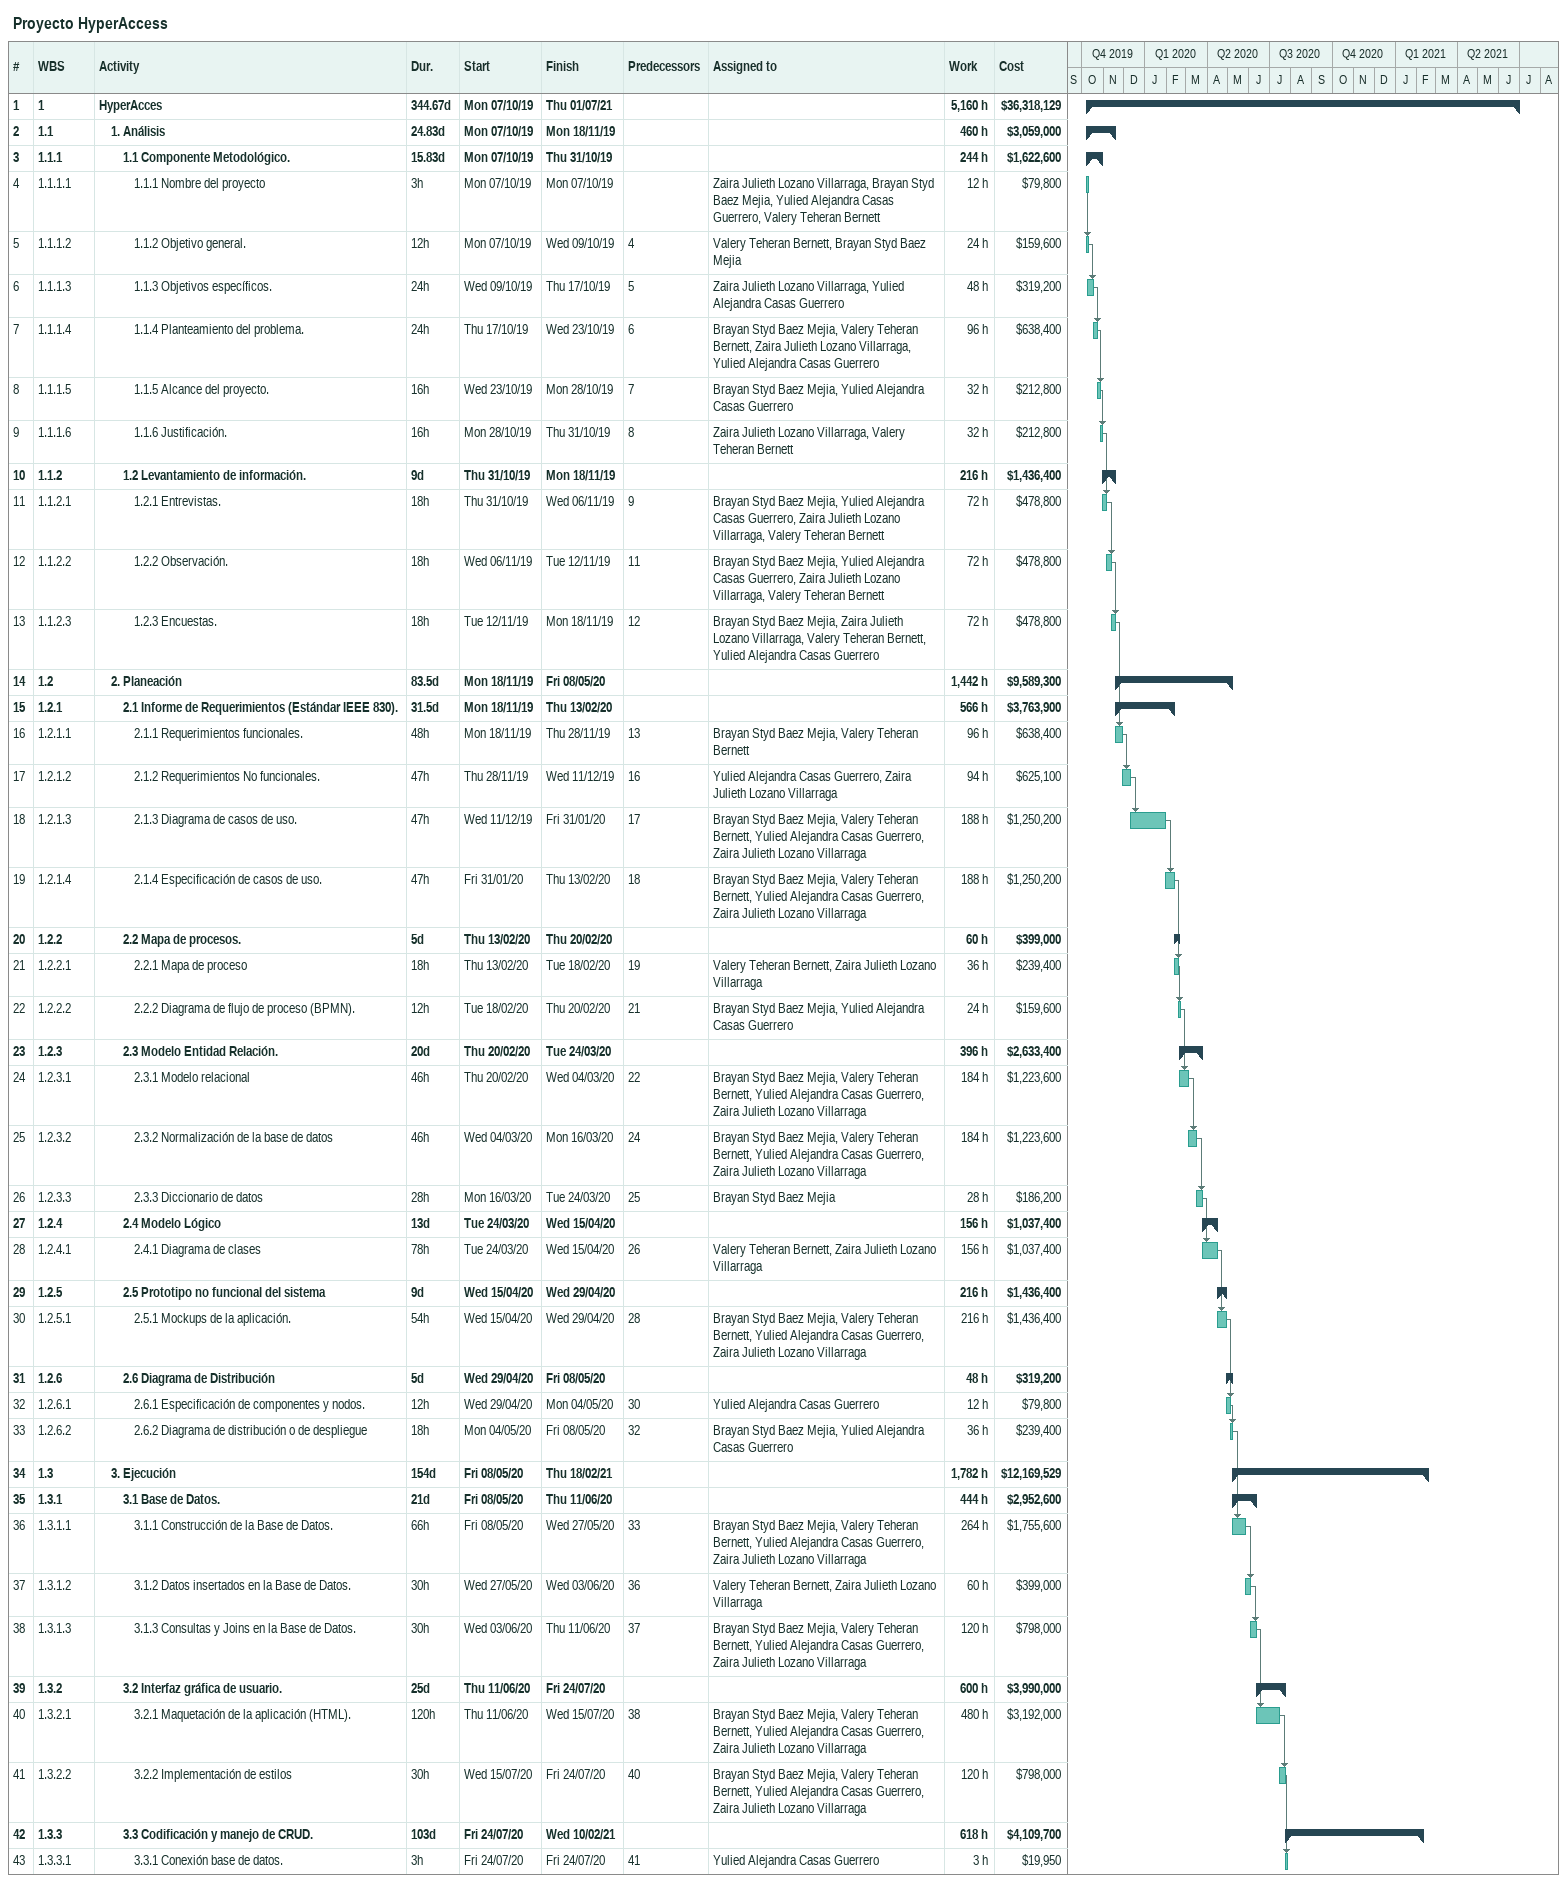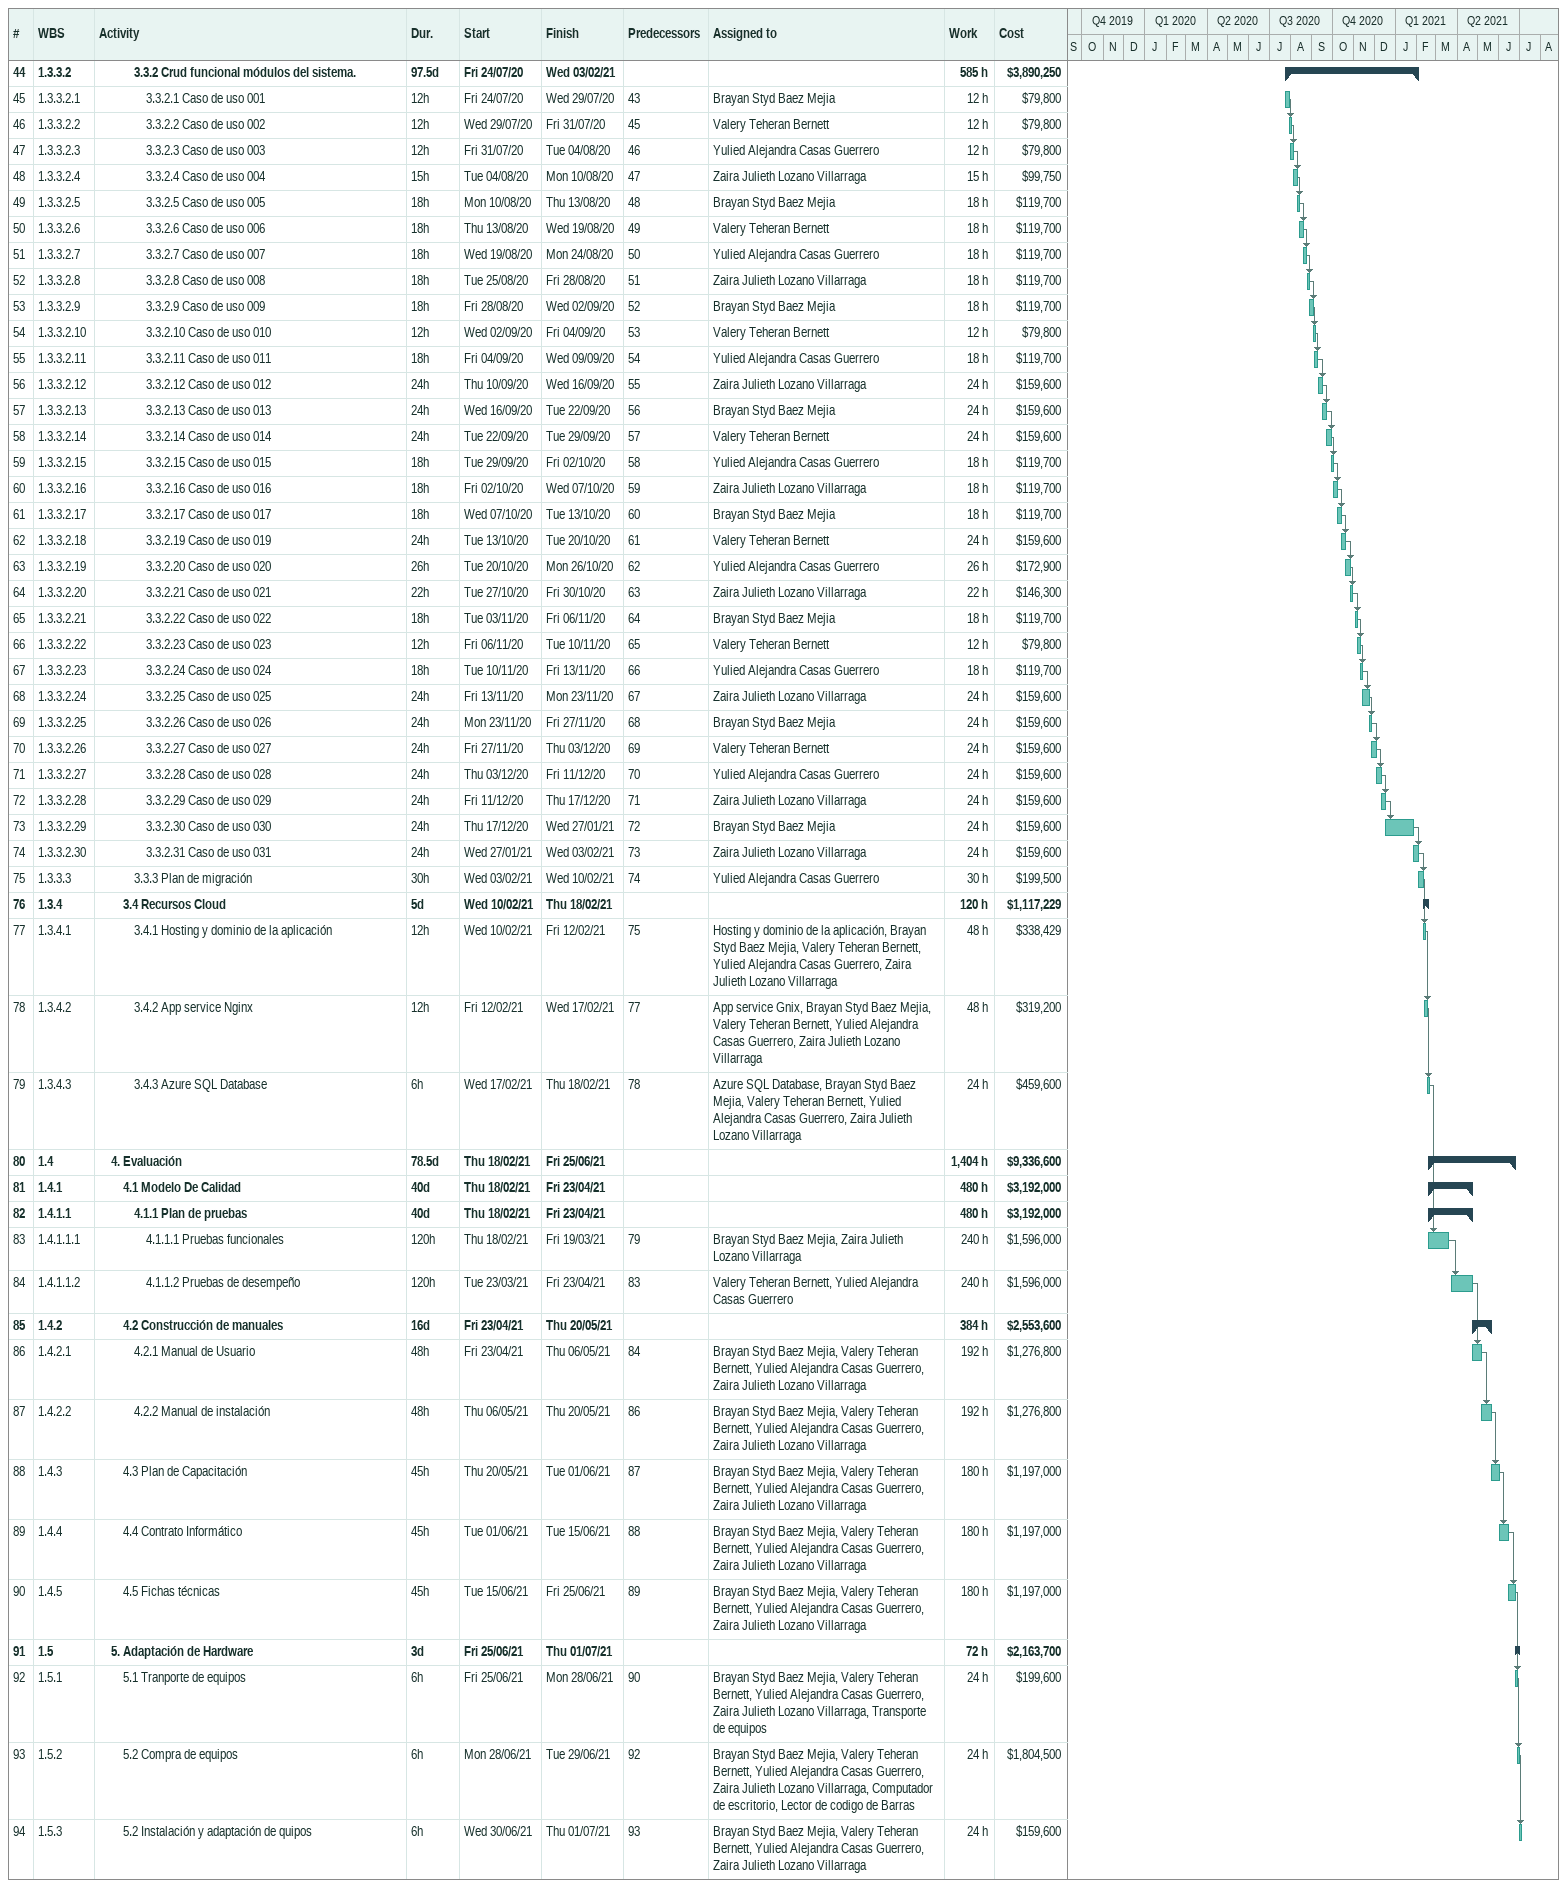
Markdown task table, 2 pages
Proyecto HyperAccess

| ID | WBS | Task | Duration | Start | Finish | Predecessors | Resources | Work (h) | Cost ($) |
|---|---|---|---|---|---|---|---|---|---|
| 1 | 1 | **HyperAcces** | 344.67d | 2019-10-07 | 2021-07-01 |  |  | 5160 | 36318129 |
| 2 | 1.1 | **1. Análisis** | 24.83d | 2019-10-07 | 2019-11-18 |  |  | 460 | 3059000 |
| 3 | 1.1.1 | **1.1 Componente Metodológico.** | 15.83d | 2019-10-07 | 2019-10-31 |  |  | 244 | 1622600 |
| 4 | 1.1.1.1 | 1.1.1 Nombre del proyecto | 3h | 2019-10-07 | 2019-10-07 |  | Zaira Julieth Lozano Villarraga, Brayan Styd Baez Mejia, Yulied Alejandra Casas Guerrero, Valery Teheran Bernett | 12 | 79800 |
| 5 | 1.1.1.2 | 1.1.2 Objetivo general. | 12h | 2019-10-07 | 2019-10-09 | 4 | Valery Teheran Bernett, Brayan Styd Baez Mejia | 24 | 159600 |
| 6 | 1.1.1.3 | 1.1.3 Objetivos específicos. | 24h | 2019-10-09 | 2019-10-17 | 5 | Zaira Julieth Lozano Villarraga, Yulied Alejandra Casas Guerrero | 48 | 319200 |
| 7 | 1.1.1.4 | 1.1.4 Planteamiento del problema. | 24h | 2019-10-17 | 2019-10-23 | 6 | Brayan Styd Baez Mejia, Valery Teheran Bernett, Zaira Julieth Lozano Villarraga, Yulied Alejandra Casas Guerrero | 96 | 638400 |
| 8 | 1.1.1.5 | 1.1.5 Alcance del proyecto. | 16h | 2019-10-23 | 2019-10-28 | 7 | Brayan Styd Baez Mejia, Yulied Alejandra Casas Guerrero | 32 | 212800 |
| 9 | 1.1.1.6 | 1.1.6 Justificación. | 16h | 2019-10-28 | 2019-10-31 | 8 | Zaira Julieth Lozano Villarraga, Valery Teheran Bernett | 32 | 212800 |
| 10 | 1.1.2 | **1.2 Levantamiento de información.** | 9d | 2019-10-31 | 2019-11-18 |  |  | 216 | 1436400 |
| 11 | 1.1.2.1 | 1.2.1 Entrevistas. | 18h | 2019-10-31 | 2019-11-06 | 9 | Brayan Styd Baez Mejia, Yulied Alejandra Casas Guerrero, Zaira Julieth Lozano Villarraga, Valery Teheran Bernett | 72 | 478800 |
| 12 | 1.1.2.2 | 1.2.2 Observación. | 18h | 2019-11-06 | 2019-11-12 | 11 | Brayan Styd Baez Mejia, Yulied Alejandra Casas Guerrero, Zaira Julieth Lozano Villarraga, Valery Teheran Bernett | 72 | 478800 |
| 13 | 1.1.2.3 | 1.2.3 Encuestas. | 18h | 2019-11-12 | 2019-11-18 | 12 | Brayan Styd Baez Mejia, Zaira Julieth Lozano Villarraga, Valery Teheran Bernett, Yulied Alejandra Casas Guerrero | 72 | 478800 |
| 14 | 1.2 | **2. Planeación** | 83.5d | 2019-11-18 | 2020-05-08 |  |  | 1442 | 9589300 |
| 15 | 1.2.1 | **2.1 Informe de Requerimientos (Estándar IEEE 830).** | 31.5d | 2019-11-18 | 2020-02-13 |  |  | 566 | 3763900 |
| 16 | 1.2.1.1 | 2.1.1 Requerimientos funcionales. | 48h | 2019-11-18 | 2019-11-28 | 13 | Brayan Styd Baez Mejia, Valery Teheran Bernett | 96 | 638400 |
| 17 | 1.2.1.2 | 2.1.2 Requerimientos No funcionales. | 47h | 2019-11-28 | 2019-12-11 | 16 | Yulied Alejandra Casas Guerrero, Zaira Julieth Lozano Villarraga | 94 | 625100 |
| 18 | 1.2.1.3 | 2.1.3 Diagrama de casos de uso. | 47h | 2019-12-11 | 2020-01-31 | 17 | Brayan Styd Baez Mejia, Valery Teheran Bernett, Yulied Alejandra Casas Guerrero, Zaira Julieth Lozano Villarraga | 188 | 1250200 |
| 19 | 1.2.1.4 | 2.1.4 Especificación de casos de uso. | 47h | 2020-01-31 | 2020-02-13 | 18 | Brayan Styd Baez Mejia, Valery Teheran Bernett, Yulied Alejandra Casas Guerrero, Zaira Julieth Lozano Villarraga | 188 | 1250200 |
| 20 | 1.2.2 | **2.2 Mapa de procesos.** | 5d | 2020-02-13 | 2020-02-20 |  |  | 60 | 399000 |
| 21 | 1.2.2.1 | 2.2.1 Mapa de proceso | 18h | 2020-02-13 | 2020-02-18 | 19 | Valery Teheran Bernett, Zaira Julieth Lozano Villarraga | 36 | 239400 |
| 22 | 1.2.2.2 | 2.2.2 Diagrama de flujo de proceso (BPMN). | 12h | 2020-02-18 | 2020-02-20 | 21 | Brayan Styd Baez Mejia, Yulied Alejandra Casas Guerrero | 24 | 159600 |
| 23 | 1.2.3 | **2.3 Modelo Entidad Relación.** | 20d | 2020-02-20 | 2020-03-24 |  |  | 396 | 2633400 |
| 24 | 1.2.3.1 | 2.3.1 Modelo relacional | 46h | 2020-02-20 | 2020-03-04 | 22 | Brayan Styd Baez Mejia, Valery Teheran Bernett, Yulied Alejandra Casas Guerrero, Zaira Julieth Lozano Villarraga | 184 | 1223600 |
| 25 | 1.2.3.2 | 2.3.2 Normalización de la base de datos | 46h | 2020-03-04 | 2020-03-16 | 24 | Brayan Styd Baez Mejia, Valery Teheran Bernett, Yulied Alejandra Casas Guerrero, Zaira Julieth Lozano Villarraga | 184 | 1223600 |
| 26 | 1.2.3.3 | 2.3.3 Diccionario de datos | 28h | 2020-03-16 | 2020-03-24 | 25 | Brayan Styd Baez Mejia | 28 | 186200 |
| 27 | 1.2.4 | **2.4 Modelo Lógico** | 13d | 2020-03-24 | 2020-04-15 |  |  | 156 | 1037400 |
| 28 | 1.2.4.1 | 2.4.1 Diagrama de clases | 78h | 2020-03-24 | 2020-04-15 | 26 | Valery Teheran Bernett, Zaira Julieth Lozano Villarraga | 156 | 1037400 |
| 29 | 1.2.5 | **2.5 Prototipo no funcional del sistema** | 9d | 2020-04-15 | 2020-04-29 |  |  | 216 | 1436400 |
| 30 | 1.2.5.1 | 2.5.1 Mockups de la aplicación. | 54h | 2020-04-15 | 2020-04-29 | 28 | Brayan Styd Baez Mejia, Valery Teheran Bernett, Yulied Alejandra Casas Guerrero, Zaira Julieth Lozano Villarraga | 216 | 1436400 |
| 31 | 1.2.6 | **2.6 Diagrama de Distribución** | 5d | 2020-04-29 | 2020-05-08 |  |  | 48 | 319200 |
| 32 | 1.2.6.1 | 2.6.1 Especificación de componentes y nodos. | 12h | 2020-04-29 | 2020-05-04 | 30 | Yulied Alejandra Casas Guerrero | 12 | 79800 |
| 33 | 1.2.6.2 | 2.6.2 Diagrama de distribución o de despliegue | 18h | 2020-05-04 | 2020-05-08 | 32 | Brayan Styd Baez Mejia, Yulied Alejandra Casas Guerrero | 36 | 239400 |
| 34 | 1.3 | **3. Ejecución** | 154d | 2020-05-08 | 2021-02-18 |  |  | 1782 | 12169529 |
| 35 | 1.3.1 | **3.1 Base de Datos.** | 21d | 2020-05-08 | 2020-06-11 |  |  | 444 | 2952600 |
| 36 | 1.3.1.1 | 3.1.1 Construcción de la Base de Datos. | 66h | 2020-05-08 | 2020-05-27 | 33 | Brayan Styd Baez Mejia, Valery Teheran Bernett, Yulied Alejandra Casas Guerrero, Zaira Julieth Lozano Villarraga | 264 | 1755600 |
| 37 | 1.3.1.2 | 3.1.2 Datos insertados en la Base de Datos. | 30h | 2020-05-27 | 2020-06-03 | 36 | Valery Teheran Bernett, Zaira Julieth Lozano Villarraga | 60 | 399000 |
| 38 | 1.3.1.3 | 3.1.3 Consultas y Joins en la Base de Datos. | 30h | 2020-06-03 | 2020-06-11 | 37 | Brayan Styd Baez Mejia, Valery Teheran Bernett, Yulied Alejandra Casas Guerrero, Zaira Julieth Lozano Villarraga | 120 | 798000 |
| 39 | 1.3.2 | **3.2 Interfaz gráfica de usuario.** | 25d | 2020-06-11 | 2020-07-24 |  |  | 600 | 3990000 |
| 40 | 1.3.2.1 | 3.2.1 Maquetación de la aplicación (HTML). | 120h | 2020-06-11 | 2020-07-15 | 38 | Brayan Styd Baez Mejia, Valery Teheran Bernett, Yulied Alejandra Casas Guerrero, Zaira Julieth Lozano Villarraga | 480 | 3192000 |
| 41 | 1.3.2.2 | 3.2.2 Implementación de estilos | 30h | 2020-07-15 | 2020-07-24 | 40 | Brayan Styd Baez Mejia, Valery Teheran Bernett, Yulied Alejandra Casas Guerrero, Zaira Julieth Lozano Villarraga | 120 | 798000 |
| 42 | 1.3.3 | **3.3 Codificación y manejo de CRUD.** | 103d | 2020-07-24 | 2021-02-10 |  |  | 618 | 4109700 |
| 43 | 1.3.3.1 | 3.3.1 Conexión base de datos. | 3h | 2020-07-24 | 2020-07-24 | 41 | Yulied Alejandra Casas Guerrero | 3 | 19950 |
| 44 | 1.3.3.2 | **3.3.2 Crud funcional módulos del sistema.** | 97.5d | 2020-07-24 | 2021-02-03 |  |  | 585 | 3890250 |
| 45 | 1.3.3.2.1 | 3.3.2.1 Caso de uso 001 | 12h | 2020-07-24 | 2020-07-29 | 43 | Brayan Styd Baez Mejia | 12 | 79800 |
| 46 | 1.3.3.2.2 | 3.3.2.2 Caso de uso 002 | 12h | 2020-07-29 | 2020-07-31 | 45 | Valery Teheran Bernett | 12 | 79800 |
| 47 | 1.3.3.2.3 | 3.3.2.3 Caso de uso 003 | 12h | 2020-07-31 | 2020-08-04 | 46 | Yulied Alejandra Casas Guerrero | 12 | 79800 |
| 48 | 1.3.3.2.4 | 3.3.2.4 Caso de uso 004 | 15h | 2020-08-04 | 2020-08-10 | 47 | Zaira Julieth Lozano Villarraga | 15 | 99750 |
| 49 | 1.3.3.2.5 | 3.3.2.5 Caso de uso 005 | 18h | 2020-08-10 | 2020-08-13 | 48 | Brayan Styd Baez Mejia | 18 | 119700 |
| 50 | 1.3.3.2.6 | 3.3.2.6 Caso de uso 006 | 18h | 2020-08-13 | 2020-08-19 | 49 | Valery Teheran Bernett | 18 | 119700 |
| 51 | 1.3.3.2.7 | 3.3.2.7 Caso de uso 007 | 18h | 2020-08-19 | 2020-08-24 | 50 | Yulied Alejandra Casas Guerrero | 18 | 119700 |
| 52 | 1.3.3.2.8 | 3.3.2.8 Caso de uso 008 | 18h | 2020-08-25 | 2020-08-28 | 51 | Zaira Julieth Lozano Villarraga | 18 | 119700 |
| 53 | 1.3.3.2.9 | 3.3.2.9 Caso de uso 009 | 18h | 2020-08-28 | 2020-09-02 | 52 | Brayan Styd Baez Mejia | 18 | 119700 |
| 54 | 1.3.3.2.10 | 3.3.2.10 Caso de uso 010 | 12h | 2020-09-02 | 2020-09-04 | 53 | Valery Teheran Bernett | 12 | 79800 |
| 55 | 1.3.3.2.11 | 3.3.2.11 Caso de uso 011 | 18h | 2020-09-04 | 2020-09-09 | 54 | Yulied Alejandra Casas Guerrero | 18 | 119700 |
| 56 | 1.3.3.2.12 | 3.3.2.12 Caso de uso 012 | 24h | 2020-09-10 | 2020-09-16 | 55 | Zaira Julieth Lozano Villarraga | 24 | 159600 |
| 57 | 1.3.3.2.13 | 3.3.2.13 Caso de uso 013 | 24h | 2020-09-16 | 2020-09-22 | 56 | Brayan Styd Baez Mejia | 24 | 159600 |
| 58 | 1.3.3.2.14 | 3.3.2.14 Caso de uso 014 | 24h | 2020-09-22 | 2020-09-29 | 57 | Valery Teheran Bernett | 24 | 159600 |
| 59 | 1.3.3.2.15 | 3.3.2.15 Caso de uso 015 | 18h | 2020-09-29 | 2020-10-02 | 58 | Yulied Alejandra Casas Guerrero | 18 | 119700 |
| 60 | 1.3.3.2.16 | 3.3.2.16 Caso de uso 016 | 18h | 2020-10-02 | 2020-10-07 | 59 | Zaira Julieth Lozano Villarraga | 18 | 119700 |
| 61 | 1.3.3.2.17 | 3.3.2.17 Caso de uso 017 | 18h | 2020-10-07 | 2020-10-13 | 60 | Brayan Styd Baez Mejia | 18 | 119700 |
| 62 | 1.3.3.2.18 | 3.3.2.19 Caso de uso 019 | 24h | 2020-10-13 | 2020-10-20 | 61 | Valery Teheran Bernett | 24 | 159600 |
| 63 | 1.3.3.2.19 | 3.3.2.20 Caso de uso 020 | 26h | 2020-10-20 | 2020-10-26 | 62 | Yulied Alejandra Casas Guerrero | 26 | 172900 |
| 64 | 1.3.3.2.20 | 3.3.2.21 Caso de uso 021 | 22h | 2020-10-27 | 2020-10-30 | 63 | Zaira Julieth Lozano Villarraga | 22 | 146300 |
| 65 | 1.3.3.2.21 | 3.3.2.22 Caso de uso 022 | 18h | 2020-11-03 | 2020-11-06 | 64 | Brayan Styd Baez Mejia | 18 | 119700 |
| 66 | 1.3.3.2.22 | 3.3.2.23 Caso de uso 023 | 12h | 2020-11-06 | 2020-11-10 | 65 | Valery Teheran Bernett | 12 | 79800 |
| 67 | 1.3.3.2.23 | 3.3.2.24 Caso de uso 024 | 18h | 2020-11-10 | 2020-11-13 | 66 | Yulied Alejandra Casas Guerrero | 18 | 119700 |
| 68 | 1.3.3.2.24 | 3.3.2.25 Caso de uso 025 | 24h | 2020-11-13 | 2020-11-23 | 67 | Zaira Julieth Lozano Villarraga | 24 | 159600 |
| 69 | 1.3.3.2.25 | 3.3.2.26 Caso de uso 026 | 24h | 2020-11-23 | 2020-11-27 | 68 | Brayan Styd Baez Mejia | 24 | 159600 |
| 70 | 1.3.3.2.26 | 3.3.2.27 Caso de uso 027 | 24h | 2020-11-27 | 2020-12-03 | 69 | Valery Teheran Bernett | 24 | 159600 |
| 71 | 1.3.3.2.27 | 3.3.2.28 Caso de uso 028 | 24h | 2020-12-03 | 2020-12-11 | 70 | Yulied Alejandra Casas Guerrero | 24 | 159600 |
| 72 | 1.3.3.2.28 | 3.3.2.29 Caso de uso 029 | 24h | 2020-12-11 | 2020-12-17 | 71 | Zaira Julieth Lozano Villarraga | 24 | 159600 |
| 73 | 1.3.3.2.29 | 3.3.2.30 Caso de uso 030 | 24h | 2020-12-17 | 2021-01-27 | 72 | Brayan Styd Baez Mejia | 24 | 159600 |
| 74 | 1.3.3.2.30 | 3.3.2.31 Caso de uso 031 | 24h | 2021-01-27 | 2021-02-03 | 73 | Zaira Julieth Lozano Villarraga | 24 | 159600 |
| 75 | 1.3.3.3 | 3.3.3 Plan de migración | 30h | 2021-02-03 | 2021-02-10 | 74 | Yulied Alejandra Casas Guerrero | 30 | 199500 |
| 76 | 1.3.4 | **3.4 Recursos Cloud** | 5d | 2021-02-10 | 2021-02-18 |  |  | 120 | 1117229 |
| 77 | 1.3.4.1 | 3.4.1 Hosting y dominio de la aplicación | 12h | 2021-02-10 | 2021-02-12 | 75 | Hosting y dominio de la aplicación, Brayan Styd Baez Mejia, Valery Teheran Bernett, Yulied Alejandra Casas Guerrero, Zaira Julieth Lozano Villarraga | 48 | 338429 |
| 78 | 1.3.4.2 | 3.4.2 App service Nginx | 12h | 2021-02-12 | 2021-02-17 | 77 | App service Gnix, Brayan Styd Baez Mejia, Valery Teheran Bernett, Yulied Alejandra Casas Guerrero, Zaira Julieth Lozano Villarraga | 48 | 319200 |
| 79 | 1.3.4.3 | 3.4.3 Azure SQL Database | 6h | 2021-02-17 | 2021-02-18 | 78 | Azure SQL Database, Brayan Styd Baez Mejia, Valery Teheran Bernett, Yulied Alejandra Casas Guerrero, Zaira Julieth Lozano Villarraga | 24 | 459600 |
| 80 | 1.4 | **4. Evaluación** | 78.5d | 2021-02-18 | 2021-06-25 |  |  | 1404 | 9336600 |
| 81 | 1.4.1 | **4.1 Modelo De Calidad** | 40d | 2021-02-18 | 2021-04-23 |  |  | 480 | 3192000 |
| 82 | 1.4.1.1 | **4.1.1 Plan de pruebas** | 40d | 2021-02-18 | 2021-04-23 |  |  | 480 | 3192000 |
| 83 | 1.4.1.1.1 | 4.1.1.1 Pruebas funcionales | 120h | 2021-02-18 | 2021-03-19 | 79 | Brayan Styd Baez Mejia, Zaira Julieth Lozano Villarraga | 240 | 1596000 |
| 84 | 1.4.1.1.2 | 4.1.1.2 Pruebas de desempeño | 120h | 2021-03-23 | 2021-04-23 | 83 | Valery Teheran Bernett, Yulied Alejandra Casas Guerrero | 240 | 1596000 |
| 85 | 1.4.2 | **4.2 Construcción de manuales** | 16d | 2021-04-23 | 2021-05-20 |  |  | 384 | 2553600 |
| 86 | 1.4.2.1 | 4.2.1 Manual de Usuario | 48h | 2021-04-23 | 2021-05-06 | 84 | Brayan Styd Baez Mejia, Valery Teheran Bernett, Yulied Alejandra Casas Guerrero, Zaira Julieth Lozano Villarraga | 192 | 1276800 |
| 87 | 1.4.2.2 | 4.2.2 Manual de instalación | 48h | 2021-05-06 | 2021-05-20 | 86 | Brayan Styd Baez Mejia, Valery Teheran Bernett, Yulied Alejandra Casas Guerrero, Zaira Julieth Lozano Villarraga | 192 | 1276800 |
| 88 | 1.4.3 | 4.3 Plan de Capacitación | 45h | 2021-05-20 | 2021-06-01 | 87 | Brayan Styd Baez Mejia, Valery Teheran Bernett, Yulied Alejandra Casas Guerrero, Zaira Julieth Lozano Villarraga | 180 | 1197000 |
| 89 | 1.4.4 | 4.4 Contrato Informático | 45h | 2021-06-01 | 2021-06-15 | 88 | Brayan Styd Baez Mejia, Valery Teheran Bernett, Yulied Alejandra Casas Guerrero, Zaira Julieth Lozano Villarraga | 180 | 1197000 |
| 90 | 1.4.5 | 4.5 Fichas técnicas | 45h | 2021-06-15 | 2021-06-25 | 89 | Brayan Styd Baez Mejia, Valery Teheran Bernett, Yulied Alejandra Casas Guerrero, Zaira Julieth Lozano Villarraga | 180 | 1197000 |
| 91 | 1.5 | **5. Adaptación de Hardware** | 3d | 2021-06-25 | 2021-07-01 |  |  | 72 | 2163700 |
| 92 | 1.5.1 | 5.1 Tranporte de equipos | 6h | 2021-06-25 | 2021-06-28 | 90 | Brayan Styd Baez Mejia, Valery Teheran Bernett, Yulied Alejandra Casas Guerrero, Zaira Julieth Lozano Villarraga, Transporte de equipos | 24 | 199600 |
| 93 | 1.5.2 | 5.2 Compra de equipos | 6h | 2021-06-28 | 2021-06-29 | 92 | Brayan Styd Baez Mejia, Valery Teheran Bernett, Yulied Alejandra Casas Guerrero, Zaira Julieth Lozano Villarraga, Computador de escritorio, Lector de codigo de Barras | 24 | 1804500 |
| 94 | 1.5.3 | 5.2 Instalación y adaptación de quipos | 6h | 2021-06-30 | 2021-07-01 | 93 | Brayan Styd Baez Mejia, Valery Teheran Bernett, Yulied Alejandra Casas Guerrero, Zaira Julieth Lozano Villarraga | 24 | 159600 |
